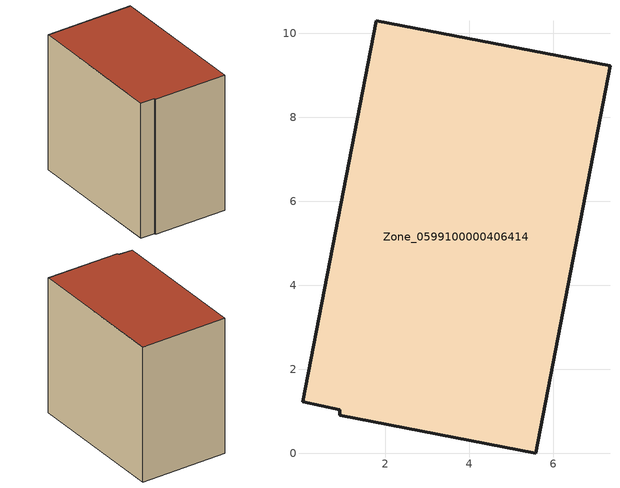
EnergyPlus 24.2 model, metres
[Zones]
Zone_0599100000406414
 floor ground (C_G): 0.03,1.22 1.78,10.3 7.36,9.23 5.59,0 0.91,0.9 0.91,1.03 z0
 wall outside (C_F): 5.59,0 7.36,9.23 1.78,10.3 0.03,1.22 0.91,1.03 0.91,0.9 5.59,0 z0:8.88
 roof outside (C_R): 1.78,10.3 0.03,1.22 0.91,1.03 0.91,0.9 5.59,0 7.36,9.23 z8.88
[BUILDING]
Pand.0599100000406414: North Axis=0; Terrain=City; Loads Convergence Tolerance Value=0.04; Temperature Convergence Tolerance Value=0.4; Solar Distribution=FullExterior; Maximum Number of Warmup Days=25; Minimum Number of Warmup Days=1
[Site:Location]
Rotterdam.The.Hague.AP_ZH_NLD Design_Conditions: Latitude=51.96; Longitude=4.45; Time Zone=1; Elevation=-4.5
[SITE:GROUNDTEMPERATURE:BUILDINGSURFACE]
18, 18, 18, 18, 18, 18, 18, 18, 18, 18, 18, 18
[MATERIAL] Thermal Absorptance=0.9; Solar Absorptance=0.7; Visible Absorptance=0.7
Name | Roughness | Thickness | Conductivity | Density | Specific Heat
G.TI.1992-2005 | MediumSmooth | 0.15 | 0.06 | 540 | 1210
F.TI.1992-2005 | Rough | 0.3 | 0.12 | 1920 | 840
R.TI.1992-2005 | MediumRough | 0.2 | 0.08 | 1500 | 1000
[CONSTRUCTION]
C_G: G.TI.1992-2005
C_F: F.TI.1992-2005
C_R: R.TI.1992-2005
[ZONE]
Zone_0599100000406414: Type=1; Multiplier=1; Ceiling Height=Autocalculate; Volume=Autocalculate; Floor Area=autocalculate; Part of Total Floor Area=Yes
[ZONEINFILTRATION:DESIGNFLOWRATE]
Infil_Zone_0599100000406414: Zone or ZoneList or Space or SpaceList=Zone_0599100000406414; Schedule=AlwaysOn; Design Flow Rate Calculation Method=Flow/Area; Flow Rate per Floor Area=0.0015; Constant Term Coefficient=1; Temperature Term Coefficient=0; Velocity Term Coefficient=0; Velocity Squared Term Coefficient=0
[HVACTEMPLATE:ZONE:IDEALLOADSAIRSYSTEM]
Zone_0599100000406414: Maximum Heating Supply Air Temperature=50; Minimum Cooling Supply Air Temperature=13; Maximum Heating Supply Air Humidity Ratio=0.0156; Minimum Cooling Supply Air Humidity Ratio=0.0077; Heating Limit=NoLimit; Cooling Limit=NoLimit; Dehumidification Control Type=ConstantSensibleHeatRatio; Cooling Sensible Heat Ratio=0.7; Dehumidification Setpoint=60; Humidification Control Type=None; Humidification Setpoint=30; Outdoor Air Method=None; Outdoor Air Flow Rate per Person=0.00944; Outdoor Air Flow Rate per Zone Floor Area=0; Outdoor Air Flow Rate per Zone=0; Demand Controlled Ventilation Type=None; Outdoor Air Economizer Type=NoEconomizer; Heat Recovery Type=None; Sensible Heat Recovery Effectiveness=0.7; Latent Heat Recovery Effectiveness=0.65
[ZONECONTROL:THERMOSTAT]
ThermostatControl_Zone_0599100000406414: Zone or ZoneList=Zone_0599100000406414; Control Type Schedule=DualSetpointControlType; Control 1=Thermostat_Zone_0599100000406414; Temperature Difference Between Cutout And Setpoint=0
[THERMOSTATSETPOINT:DUALSETPOINT]
Thermostat_Zone_0599100000406414: Heating Setpoint Temperature Schedule=HeatingSetpoint_Zone_0599100000406414; Cooling Setpoint Temperature Schedule=CoolingSetpoint_Zone_0599100000406414
[SCHEDULE:COMPACT]
HeatingSetpoint_Zone_0599100000406414: Through: 12/31, For: AllDays, Until: 24:00, 21
CoolingSetpoint_Zone_0599100000406414: Through: 12/31, For: AllDays, Until: 24:00, 24
DualSetpointControlType: Through: 12/31, For: AllDays, Until: 24:00, 4
AlwaysOn: Through: 12/31, For: AllDays, Until: 24:00, 1
